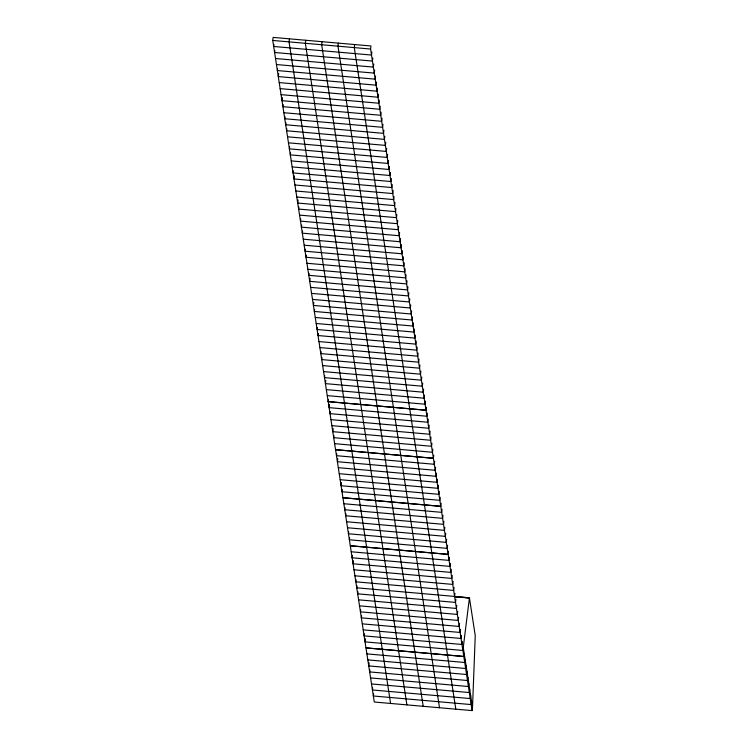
<?xml version="1.0" encoding="UTF-8"?>
<svg xmlns="http://www.w3.org/2000/svg" width="748" height="748" viewBox="0 0 748 748"><rect width="100%" height="100%" fill="white"/><g stroke="black" fill="none" stroke-linecap="round" stroke-linejoin="round"><path stroke-width="1.12" d="M272.749 40.448L273.132 37.4L370.961 45.983L370.587 49.031L472.11 710.6L374.281 702.017L272.749 40.448L370.587 49.031M273.927 44.441L273.675 46.47L371.504 55.053L371.887 52.005M274.853 50.462L274.6 52.491L372.429 61.074L372.813 58.026M277.63 68.526L277.377 70.555L375.206 79.148L375.58 76.1M278.677 73.538L278.293 76.577L376.132 85.169L376.506 82.121M289.439 38.831L289.055 41.879L390.587 703.447M282.37 97.623L281.996 100.671L379.825 109.255L380.208 106.207M283.174 104.664L282.922 106.693L380.751 115.276L381.134 112.228M285.016 116.707L284.764 118.736L382.602 127.319L382.976 124.271M285.942 122.728L285.689 124.757L383.528 133.34L383.902 130.302M286.867 128.749L286.615 130.778L384.444 139.362L384.827 136.323M289.644 146.814L289.392 148.852L387.221 157.435L387.595 154.387M290.561 152.835L290.308 154.873L388.147 163.457L388.521 160.409M305.745 40.261L305.362 43.309L406.893 704.878M293.338 170.909L293.085 172.938L390.914 181.521L391.298 178.473M294.385 175.911L294.011 178.959L391.84 187.542L392.223 184.494M298.087 200.006L297.704 203.045L395.542 211.637L395.916 208.589M298.882 207.037L298.63 209.066L396.459 217.659L396.842 214.611M322.051 41.692L321.668 44.74L423.2 706.308M300.733 219.08L300.481 221.118L398.31 229.701L398.693 226.653M301.659 225.111L301.407 227.14L399.236 235.723L399.61 232.675M302.585 231.132L302.323 233.161L400.161 241.744L400.535 238.696M305.352 249.196L305.1 251.225L402.929 259.808L403.312 256.77M306.278 255.218L306.026 257.247L403.855 265.83L404.238 262.791M309.046 273.282L308.793 275.32L406.632 283.903L407.006 280.855M338.348 43.122L337.974 46.17L439.506 707.739M310.102 278.293L309.719 281.341L407.557 289.925L407.931 286.877M313.795 302.379L313.421 305.427L411.25 314.01L411.624 310.962M314.599 309.42L314.338 311.449L412.176 320.032L412.55 316.984M317.367 327.484L317.115 329.513L414.944 338.105L415.327 335.057M318.293 333.505L318.04 335.534L415.869 344.127L416.253 341.079M354.655 44.553L354.281 47.601L455.803 709.169M321.06 351.541L320.808 353.589L418.637 362.172L419.02 359.115M321.986 357.544L321.734 359.592L419.563 368.184L419.937 365.118M324.744 375.571L324.492 377.618L422.33 386.202L422.704 383.135M325.791 380.554L325.417 383.621L423.246 392.204L423.63 389.147M426.388 407.164L426.014 410.222L328.185 401.639L328.437 399.591M329.485 404.584L329.101 407.641L426.94 416.234L427.314 413.167M330.279 411.606L330.027 413.653L427.856 422.237L428.239 419.17M373.738 64.057L373.355 67.096L275.526 58.512M374.664 70.078L374.281 73.117L276.451 64.534M333.169 428.604L332.795 431.671L430.624 440.254L430.998 437.197M333.963 435.626L333.711 437.674L431.549 446.266L431.923 443.199M377.431 88.142L377.057 91.191L279.219 82.598M378.357 94.164L377.974 97.212L280.145 88.629M379.283 100.185L378.899 103.233L281.07 94.65M336.731 453.653L336.478 455.691L434.308 464.284L434.691 461.217M337.778 458.636L337.404 461.703L435.233 470.286L435.607 467.229M382.05 118.249L381.676 121.298L283.847 112.714M341.462 482.666L341.088 485.723L438.917 494.316L439.3 491.249M342.257 489.688L342.014 491.735L439.843 500.319L440.217 497.252M385.753 142.344L385.37 145.393L287.541 136.8M386.679 148.366L386.295 151.414L288.466 142.821M344.772 509.753L345.024 507.705M345.95 513.708L345.698 515.755L443.527 524.339L443.91 521.281M389.446 166.43L389.072 169.478L291.234 160.895M390.372 172.451L389.989 175.5L292.159 166.916M348.708 531.725L348.465 533.773L446.294 542.365L446.668 539.299M349.634 537.737L349.381 539.785L447.22 548.368L447.594 545.301M393.149 190.525L392.765 193.564L294.936 184.98M394.065 196.546L393.691 199.585L295.862 191.002M394.991 202.568L394.617 205.616L296.778 197.023M352.149 557.802L352.401 555.755M353.449 560.748L353.075 563.805L450.904 572.388L451.278 569.331M397.768 220.632L397.384 223.68L299.555 215.097M356.085 579.775L355.833 581.822L453.671 590.415L454.045 587.348M356.759 587.835L357.011 585.787M357.927 591.79L357.675 593.837L455.513 602.42L455.887 599.363M401.461 244.718L401.087 247.766L303.249 239.182M402.387 250.739L402.003 253.787L304.174 245.204M360.695 609.807L360.442 611.855L458.281 620.438L458.655 617.38M361.368 617.867L361.621 615.819M405.164 268.812L404.78 271.861L306.951 263.268M406.08 274.834L405.706 277.882L307.877 269.289M364.379 633.837L364.136 635.884L461.965 644.467L462.339 641.401M365.426 638.829L365.052 641.887L462.881 650.47L469.435 597.83L454.821 596.549M408.857 292.898L408.473 295.946L310.644 287.363M409.782 298.92L409.399 301.968L311.57 293.384M410.708 304.941L410.325 307.989L312.496 299.406M369.119 662.85L368.736 665.916L466.574 674.5L466.948 671.433M369.914 669.871L369.662 671.919L467.491 680.502L467.874 677.445M413.476 323.014L413.102 326.053L315.263 317.47M414.401 329.036L414.018 332.075L316.189 323.491M372.682 687.936L372.429 689.974L470.268 698.557L470.642 695.509M373.607 693.957L373.355 695.995L471.184 704.579L471.567 701.53M417.178 347.1L416.795 350.148L318.966 341.565M418.095 353.103L417.721 356.17L319.882 347.568M420.862 371.12L420.488 374.187L322.65 365.585M421.779 377.132L421.405 380.19L323.575 371.588M424.546 395.15L424.172 398.216L326.334 389.615M425.472 401.152L425.098 404.219L327.259 395.617M429.156 425.182L428.782 428.239L330.943 419.637M430.081 431.185L429.698 434.251L331.869 425.649M432.84 449.202L432.466 452.269L334.637 443.667M335.553 449.688L433.391 458.272L433.765 455.214M436.533 473.232L436.159 476.289L338.32 467.687M437.449 479.234L437.075 482.301L339.246 473.699M438.375 485.246L438.001 488.304L340.162 479.702M440.759 506.312L342.93 497.719L440.759 506.321L441.142 503.264M442.059 509.266L441.685 512.333L343.846 503.731M442.984 515.279L442.61 518.336L344.772 509.734M444.826 527.284L444.452 530.351L346.614 521.749M445.752 533.296L445.369 536.353L347.54 527.751M448.136 554.361L350.307 545.769L448.136 554.371L448.51 551.313M449.436 557.316L449.062 560.383L351.223 551.781M450.361 563.328L449.978 566.386L352.149 557.784M452.203 575.334L451.82 578.4L353.991 569.798M453.12 581.346L452.746 584.403L354.907 575.801M454.971 593.351L454.588 596.418L356.759 587.816M456.813 605.366L456.43 608.433L358.601 599.831M457.729 611.378L457.355 614.435L359.517 605.833M459.571 623.383L459.197 626.45L361.368 617.848M460.497 629.395L460.123 632.453L362.284 623.851M461.423 635.398L461.039 638.465L363.21 629.863M463.807 656.464L365.968 647.88L463.807 656.482L464.181 653.415M465.106 659.427L464.732 662.485L366.894 653.883M466.032 665.43L465.649 668.488L367.82 659.895M468.8 683.466L468.416 686.514L370.587 677.922M469.716 689.488L469.342 692.536L371.504 683.943M472.11 710.6L472.493 707.552M455.467 596.633L469.435 597.83L475.251 635.688L472.502 707.636L463.264 647.413M328.185 401.62L426.014 410.213M335.553 449.67L433.391 458.262M455.663 596.857L460.263 597.259M462.573 597.465L469.473 598.073"/></g></svg>
